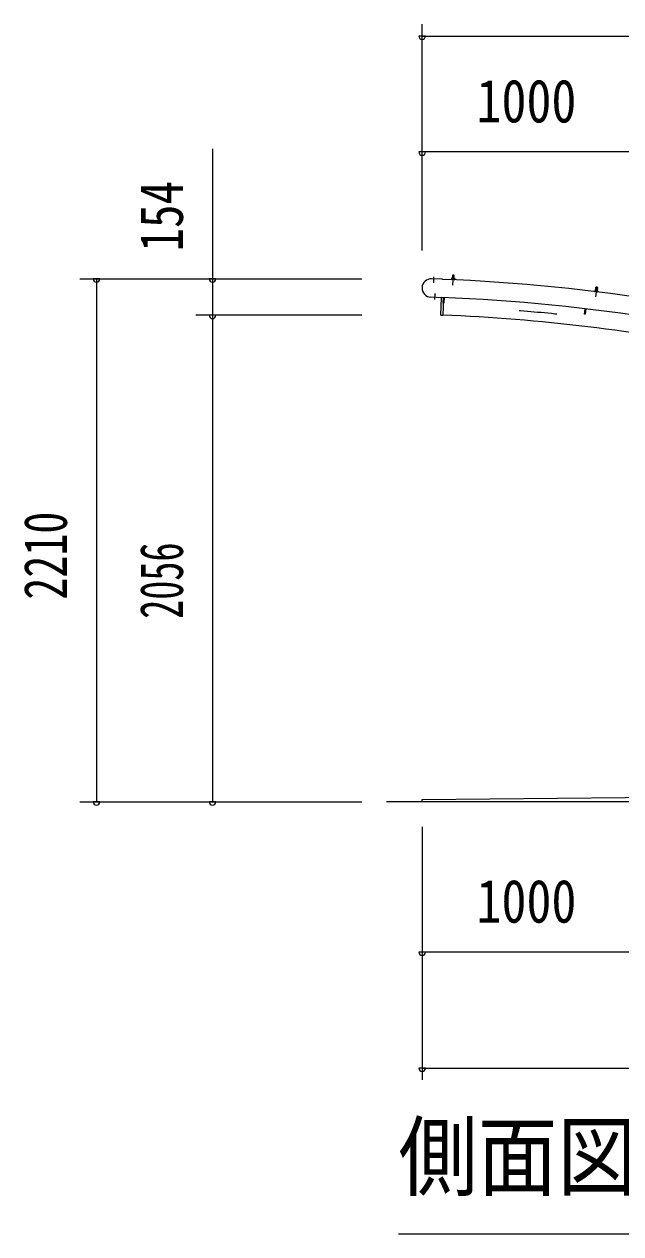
# Model space of a CAD drawing. Units: millimetres, scale not verified, with parts at other scales. Extents: x -32274 to 32279, y -14169 to 14171.
# Drawn here: x 4585 to 7104, y 1333 to 6444 of the extents above; entities that cross this region are included whole.
import ezdxf
from ezdxf.enums import TextEntityAlignment as Align

# ---------------------------------------------------------------- set-up
doc = ezdxf.new("R2010")
doc.units = ezdxf.units.MM
doc.header["$LTSCALE"] = 80
doc.linetypes.add('USER3', pattern=[24, 12, -5, 2, -5])
for name, color, linetype, lineweight in [('0-2_1-0BOLD', 7, 'Continuous', 18), ('0-3_1-2CENTER', 3, 'USER3', 18), ('0-4_1-4THIN', 4, 'Continuous', 18), ('0-5_1-5DIM', 3, 'Continuous', 18)]:
    doc.layers.add(name, color=color, linetype=linetype, lineweight=lineweight)
doc.styles.add('ＭＳ ゴシック', font='')
doc.styles.get('ＭＳ ゴシック').set_extended_font_data('MS Gothic')

msp = doc.modelspace()

# ---------------------------------------------------------------- linework, layer by layer
at = {"layer": '0-2_1-0BOLD'}
for p, q in [((6393.93, 5372.7), (6393.75, 5368.19)), ((6394.22, 5383.19), (6400.22, 5382.95)), ((6399.52, 5367.97), (6399.7, 5372.47)), ((6997.77, 5317.97), (6998.3, 5322.45)), ((7004.04, 5321.76), (7003.5, 5317.29)), ((6348.51, 5288.8), (6302.55, 5290.59)), ((6344.5, 5215.74), (6347.32, 5288.85)), ((6348.53, 5289.29), (6348.51, 5288.8)), ((6358.53, 5288.91), (6357.63, 5265.92)), ((10415.07, 3158.37), (6115.06, 3158.37))]:
    msp.add_line(p, q, dxfattribs=at)
for points in [[(6351.53, 5366.23), (6351.55, 5366.74), (6305.58, 5368.53)], [(6390.89, 5368.31), (6391.07, 5372.81), (6391.94, 5373.27), (6401.73, 5372.89), (6402.56, 5372.36), (6402.38, 5367.86)], [(6399.83, 5372.96), (6400.22, 5382.95), (6399.26, 5383.99), (6395.26, 5384.15), (6394.22, 5383.19), (6393.83, 5373.19)], [(7006.35, 5316.94), (7006.88, 5321.42), (7006.09, 5322.01), (6996.36, 5323.17), (6995.46, 5322.78), (6994.92, 5318.31)], [(6998.25, 5322.95), (6999.43, 5332.87), (7005.39, 5332.16), (7004.21, 5322.24)], [(7005.39, 5332.16), (7004.51, 5333.28), (7000.54, 5333.75), (6999.43, 5332.87)], [(6355.33, 5289.03), (6352.44, 5213.93), (6345.94, 5214.18)], [(6357.63, 5265.92), (6354.43, 5266.05), (6355.33, 5289.03)], [(6956.35, 5241.73), (6953.63, 5218.89), (6950.45, 5219.27), (6953.17, 5242.11)], [(6265.07, 3158.37), (6265.07, 3168.37), (8265.07, 3188.37), (10265.06, 3168.37), (10265.06, 3158.37)]]:
    msp.add_lwpolyline(points, dxfattribs=at)
for points in [[(6390.39, 5368.32), (6402.88, 5367.84), (6402.82, 5366.24), (6390.33, 5366.73)], [(7006.65, 5315.3), (7006.84, 5316.89), (6994.43, 5318.37), (6994.24, 5316.78)]]:
    msp.add_lwpolyline(points, close=True, dxfattribs=at)
for centre, radius, start, end in [((6304.07, 5329.56), 39, 87.76833, 267.76833), ((6390.54, 5365.72), 1, 87.76833, 267.76833), ((6392.42, 5370.91), 2.33, 49.92583, 87.76833), ((6396.49, 5364.35), 8.74, 68.47223, 107.06442), ((6401.06, 5370.58), 2.33, 87.76833, 125.61082), ((6065.07, -2241.53), 7613.15, 73.55577, 87.8436), ((6402.53, 5365.25), 1, 267.76834, 87.76833), ((6994.37, 5315.75), 1, 83.20786, 263.20786), ((6996.66, 5320.78), 2.33, 45.36537, 83.20786), ((7000.19, 5313.92), 8.74, 63.91177, 102.50395), ((7005.24, 5319.76), 2.33, 83.20786, 121.05035), ((6065.07, -2241.53), 7536.15, 73.66959, 87.84436), ((7006.29, 5314.33), 1, 263.20787, 83.20786), ((6346, 5215.68), 1.5, 177.79263, 267.79263), ((6065.07, -2241.53), 7461.85, 78.35597, 87.79263)]:
    msp.add_arc(centre, radius, start, end, dxfattribs=at)
at = {"layer": '0-3_1-2CENTER'}
for p, q in [((6313.91, 5376.81), (6312.94, 5351.84)), ((6395.63, 5342.33), (6397.38, 5387.07)), ((7002.88, 5336.49), (6997.59, 5292.03)), ((6319.17, 5306.36), (6318.2, 5281.38))]:
    msp.add_line(p, q, dxfattribs=at)
msp.add_arc((6065.07, -2241.53), 7500, 73.71976, 87.96529, dxfattribs=at)
at = {"layer": '0-4_1-4THIN'}
for p, q in [((6394.79, 5383.71), (6394.37, 5373.17)), ((6399.29, 5372.98), (6399.7, 5383.52)), ((7000.03, 5333.35), (6998.79, 5322.88)), ((7003.67, 5322.3), (7004.91, 5332.77))]:
    msp.add_line(p, q, dxfattribs=at)
at = {"layer": '0-5_1-5DIM'}
for p, q in [((6265.07, 5487.53), (6265.07, 6444.37)), ((6279.07, 6394.37), (6251.07, 6394.37)), ((6265.07, 6394.37), (10265.06, 6394.37)), ((5380.06, 5917.87), (5380.06, 3158.37)), ((6279.07, 5904.37), (6251.07, 5904.37)), ((10265.06, 5904.37), (6265.07, 5904.37)), ((4820.06, 5368.37), (6010.06, 5368.37)), ((4904.06, 5368.37), (4876.06, 5368.37)), ((4890.06, 5368.37), (4890.06, 3158.37)), ((5394.06, 5368.37), (5366.06, 5368.37)), ((6010.06, 5214.37), (5310.06, 5214.37)), ((5394.06, 5214.37), (5366.06, 5214.37)), ((4820.06, 3158.37), (6010.06, 3158.37)), ((4904.06, 3158.37), (4876.06, 3158.37)), ((5394.06, 3158.37), (5366.06, 3158.37)), ((6265.07, 3053.37), (6265.07, 1983.37)), ((6279.07, 2523.37), (6251.07, 2523.37)), ((10265.06, 2523.37), (6265.07, 2523.37)), ((6279.07, 2033.37), (6251.07, 2033.37)), ((6265.07, 2033.37), (10265.06, 2033.37)), ((6165.07, 1333.37), (10365.06, 1333.37))]:
    msp.add_line(p, q, dxfattribs=at)
for centre in [(6265.07, 6394.37), (6265.07, 5904.37), (4890.06, 5368.37), (5380.06, 5368.37), (5380.06, 5214.37), (4890.06, 3158.37), (5380.06, 3158.37), (6265.07, 2523.37), (6265.07, 2033.37)]:
    msp.add_arc(centre, 14, 180, 0, dxfattribs=at)

# ---------------------------------------------------------------- texts
at = {"layer": '0-5_1-5DIM', "color": 7, "style": 'ＭＳ ゴシック'}
for s, height, width, p in [('1000', 182.3, 0.85, (6495.14, 5974.37)), ('1000', 182.3, 0.85, (6495.14, 2593.37)), ('側面図\u3000Ｓ＝１／７０', 273.5, 0.9, (6165.06, 1440.68))]:
    msp.add_text(s, height=height, dxfattribs=dict(at, width=width)).set_placement(p, align=Align.BOTTOM_LEFT)
for s, width, p in [('154', 0.8, (5310.06, 5484)), ('2210', 0.75, (4820.06, 4012.64)), ('2056', 0.65, (5310.06, 3932.05))]:
    msp.add_text(s, height=182.3, rotation=90, dxfattribs=dict(at, width=width)).set_placement(p, align=Align.BOTTOM_LEFT)

doc.saveas('drawing.dxf')
